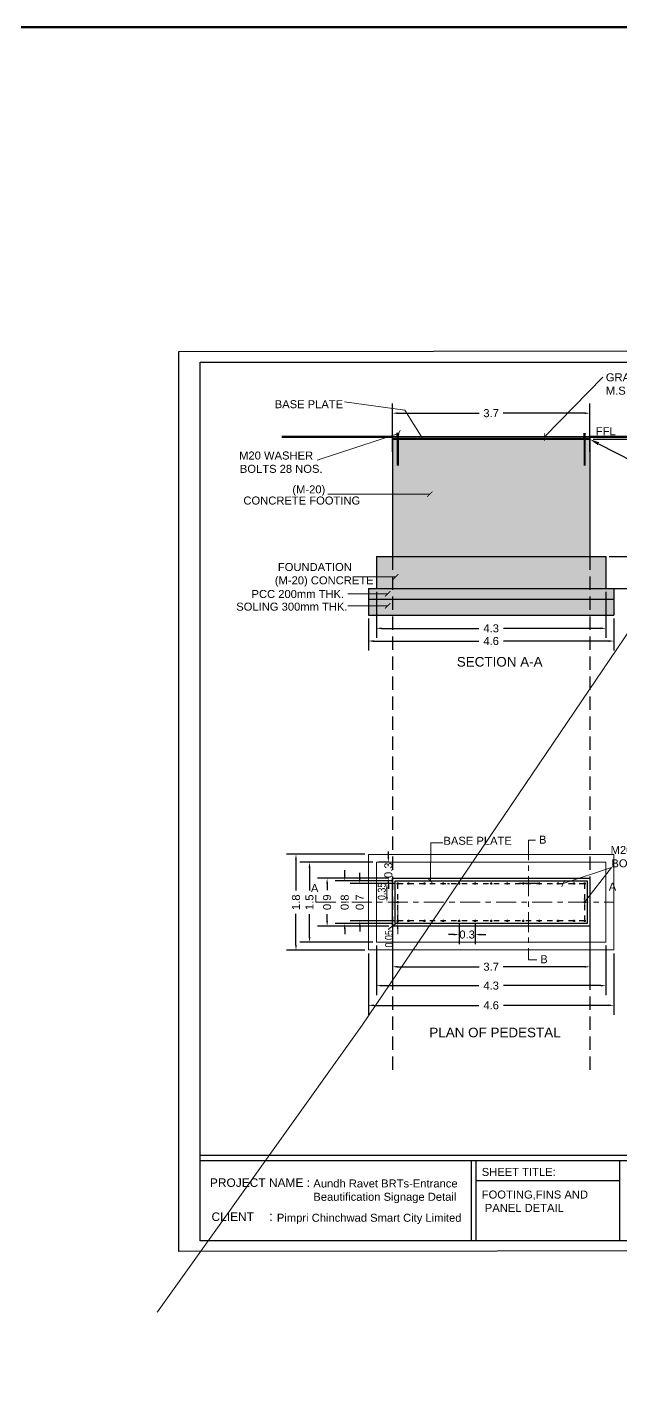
# Model space of a CAD drawing. Header units: metres. Extents: x 6 to 601, y -20 to 118.
# Drawn here: x 180.91 to 192.02, y 47.97 to 73.53 of the extents above; entities that cross this region are included whole.
import ezdxf
from ezdxf import colors
from ezdxf.entities.mleader import LeaderData, LeaderLine
from ezdxf.enums import TextEntityAlignment as Align
from ezdxf.math import Vec2, Vec3

# ---------------------------------------------------------------- set-up
doc = ezdxf.new("R2010")
doc.units = ezdxf.units.M
doc.header["$MEASUREMENT"] = 0
doc.set_wipeout_variables(frame=1)
doc.linetypes.add('CENTER', pattern=[2, 1.25, -0.25, 0.25, -0.25])
doc.linetypes.add('HIDDEN', pattern=[0.375, 0.25, -0.125])
for name, color, linetype, lineweight in [('base plate', 40, 'Continuous', 30), ('BEARGE', 5, 'Continuous', 30), ('boult', 142, 'Continuous', 30), ('EXISTING ROAD', 7, 'Continuous', 5), ('foundation wall and slab', 7, 'Continuous', 30)]:
    doc.layers.add(name, color=color, linetype=linetype, lineweight=lineweight)
for name, color, linetype in [('DEFPOINT', 7, 'Continuous'), ('DWG', 150, 'Continuous'), ('HATCH', 8, 'Continuous'), ('ProfileEdges', 7, 'Continuous')]:
    doc.layers.add(name, color=color, linetype=linetype)
doc.styles.add('AR', font='arial.ttf')
doc.styles.add('ARIAL', font='arialbd.ttf', dxfattribs={"width": 0.8})
doc.styles.add('PDF Arial', font='arial.ttf')
doc.styles.get("Standard").update_dxf_attribs({"font": 'arial.ttf'})
doc.dimstyles.new('PDA_Dimentions', dxfattribs={"dimtxt": 0.3, "dimasz": 0.1, "dimexe": 0.075, "dimexo": 0.625, "dimgap": 0.1, "dimtad": 1, "dimdsep": 46, "dimtxsty": 'ARIAL', "dimblk": 'ARCHTICK', "dimcen": 0.09, "dimadec": 0, "dimazin": 0, "dimtfac": 1, "dimtmove": 1, "dimatfit": 3, "dimldrblk": 'ARCHTICK', "dimfxl": 1, "dimfxlon": 1, "dimlwd": 9, "dimarcsym": 0})
doc.dimstyles.get("Standard").update_dxf_attribs({"dimtxt": 0.18, "dimasz": 0.18, "dimexe": 0.18, "dimexo": 0.0625, "dimgap": 0.09, "dimtad": 0, "dimdec": 4, "dimzin": 0, "dimdsep": 46, "dimtxsty": 'Standard', "dimcen": 0.09, "dimadec": 0, "dimazin": 0, "dimtfac": 1, "dimtdec": 4, "dimtofl": 0, "dimtmove": 0, "dimatfit": 3, "dimfxl": 1, "dimtolj": 1, "dimtzin": 0, "dimarcsym": 0})
pattern_1 = [(37.5, (81.217586, 40.089497), (-0.001070887, 0.032756004), [0, -0.02584, 0, -0.0289, 0, -0.027625]), (7.5, (81.217586, 40.089497), (0.030086204, 0.047976483), [0, -0.01394, 0, -0.02329, 0, -0.008925]), (327.5, (81.196676, 40.089497), (0.052940412, 9.6204e-05), [0, -0.0085, 0, -0.0306, 0, -0.03995]), (317.5, (81.196676, 40.089497), (0.051104152, 0.014920485), [0, -0.00425, 0, -0.02006, 0, -0.02295])]

# ---------------------------------------------------------------- blocks, each defined once
blk = doc.blocks.new('*D385')
at = {"color": 0, "lineweight": -2, "transparency": 16777216}
for p, q in [((187.732, 57.525), (186.673, 57.525)), ((186.853, 57.625), (186.853, 57.725)), ((187.732, 56.725), (186.673, 56.725)), ((186.853, 56.625), (186.853, 56.525))]:
    blk.add_line(p, q, dxfattribs=at)
at = {"color": 0, "transparency": 16777216}
for points in [[(186.836, 57.625), (186.869, 57.625), (186.853, 57.525)], [(186.836, 56.625), (186.869, 56.625), (186.853, 56.725)]]:
    blk.add_solid(points, dxfattribs=at)
at = {"layer": 'Defpoints', "color": 0, "transparency": 16777216}
for p in [(187.795, 57.525), (186.853, 56.725), (187.795, 56.725)]:
    blk.add_point(p, dxfattribs=at)
at = {"color": 0, "transparency": 16777216, "insert": (186.853, 57.125), "char_height": 0.15, "attachment_point": 5, "rotation": 90}
blk.add_mtext('\\A1;0.8', dxfattribs=at)
blk = doc.blocks.new('*D386')
at = {"color": 0, "lineweight": -2, "transparency": 16777216}
for p, q in [((187.682, 57.575), (186.343, 57.575)), ((186.523, 57.475), (186.523, 57.352)), ((186.523, 56.775), (186.523, 56.899)), ((187.682, 56.675), (186.343, 56.675))]:
    blk.add_line(p, q, dxfattribs=at)
at = {"color": 0, "transparency": 16777216}
for points in [[(186.507, 57.475), (186.54, 57.475), (186.523, 57.575)], [(186.507, 56.775), (186.54, 56.775), (186.523, 56.675)]]:
    blk.add_solid(points, dxfattribs=at)
at = {"layer": 'Defpoints', "color": 0, "transparency": 16777216}
for p in [(186.523, 57.575), (187.745, 57.575), (187.745, 56.675)]:
    blk.add_point(p, dxfattribs=at)
at = {"color": 0, "transparency": 16777216, "insert": (186.523, 57.125), "char_height": 0.15, "attachment_point": 5, "rotation": 90}
blk.add_mtext('\\A1;0.9', dxfattribs=at)
blk = doc.blocks.new('*D387')
at = {"color": 0, "lineweight": -2, "transparency": 16777216}
for p, q in [((187.382, 57.875), (186.013, 57.875)), ((186.193, 57.775), (186.193, 57.345)), ((186.193, 56.475), (186.193, 56.905)), ((187.382, 56.375), (186.013, 56.375))]:
    blk.add_line(p, q, dxfattribs=at)
at = {"color": 0, "transparency": 16777216}
for points in [[(186.177, 57.775), (186.21, 57.775), (186.193, 57.875)], [(186.177, 56.475), (186.21, 56.475), (186.193, 56.375)]]:
    blk.add_solid(points, dxfattribs=at)
at = {"layer": 'Defpoints', "color": 0, "transparency": 16777216}
for p in [(187.445, 57.875), (186.193, 56.375), (187.445, 56.375)]:
    blk.add_point(p, dxfattribs=at)
at = {"color": 0, "transparency": 16777216, "insert": (186.193, 57.125), "char_height": 0.15, "attachment_point": 5, "rotation": 90}
blk.add_mtext('\\A1;1.5', dxfattribs=at)
blk = doc.blocks.new('*D388')
at = {"color": 0, "lineweight": -2, "transparency": 16777216}
for p, q in [((187.232, 58.025), (185.76, 58.025)), ((185.94, 57.925), (185.94, 57.345)), ((185.94, 56.325), (185.94, 56.906)), ((187.232, 56.225), (185.76, 56.225))]:
    blk.add_line(p, q, dxfattribs=at)
at = {"color": 0, "transparency": 16777216}
for points in [[(185.923, 57.925), (185.956, 57.925), (185.94, 58.025)], [(185.923, 56.325), (185.956, 56.325), (185.94, 56.225)]]:
    blk.add_solid(points, dxfattribs=at)
at = {"layer": 'Defpoints', "color": 0, "transparency": 16777216}
for p in [(185.94, 58.025), (187.295, 58.025), (187.295, 56.225)]:
    blk.add_point(p, dxfattribs=at)
at = {"color": 0, "transparency": 16777216, "insert": (185.94, 57.125), "char_height": 0.15, "attachment_point": 5, "rotation": 90}
blk.add_mtext('\\A1;1.8', dxfattribs=at)
blk = doc.blocks.new('*D389')
at = {"color": 0, "lineweight": -2, "transparency": 16777216}
for p, q in [((187.135, 57.575), (187.135, 57.675)), ((187.782, 57.475), (186.955, 57.475)), ((187.782, 56.775), (186.955, 56.775)), ((187.135, 56.675), (187.135, 56.575))]:
    blk.add_line(p, q, dxfattribs=at)
at = {"color": 0, "transparency": 16777216}
for points in [[(187.118, 57.575), (187.152, 57.575), (187.135, 57.475)], [(187.118, 56.675), (187.152, 56.675), (187.135, 56.775)]]:
    blk.add_solid(points, dxfattribs=at)
at = {"layer": 'Defpoints', "color": 0, "transparency": 16777216}
for p in [(187.135, 57.475), (187.845, 57.475), (187.845, 56.775)]:
    blk.add_point(p, dxfattribs=at)
at = {"color": 0, "transparency": 16777216, "insert": (187.135, 57.125), "char_height": 0.15, "attachment_point": 5, "rotation": 90}
blk.add_mtext('\\A1;0.7', dxfattribs=at)
blk = doc.blocks.new('*D390')
at = {"color": 0, "lineweight": -2, "transparency": 16777216}
for p, q in [((187.445, 56.313), (187.445, 55.382)), ((191.745, 56.313), (191.745, 55.382)), ((187.545, 55.562), (189.365, 55.562)), ((191.645, 55.562), (189.824, 55.562))]:
    blk.add_line(p, q, dxfattribs=at)
at = {"color": 0, "transparency": 16777216}
for points in [[(187.545, 55.579), (187.545, 55.546), (187.445, 55.562)], [(191.645, 55.579), (191.645, 55.546), (191.745, 55.562)]]:
    blk.add_solid(points, dxfattribs=at)
at = {"layer": 'Defpoints', "color": 0, "transparency": 16777216}
for p in [(187.445, 56.375), (191.745, 56.375), (191.745, 55.562)]:
    blk.add_point(p, dxfattribs=at)
at = {"color": 0, "transparency": 16777216, "insert": (189.595, 55.562), "char_height": 0.15, "attachment_point": 5}
blk.add_mtext('\\A1;4.3', dxfattribs=at)
blk = doc.blocks.new('*D391')
at = {"color": 0, "lineweight": -2, "transparency": 16777216}
for p, q in [((187.745, 56.613), (187.745, 55.736)), ((191.445, 56.613), (191.445, 55.736)), ((187.845, 55.916), (189.368, 55.916)), ((191.345, 55.916), (189.821, 55.916))]:
    blk.add_line(p, q, dxfattribs=at)
at = {"color": 0, "transparency": 16777216}
for points in [[(187.845, 55.932), (187.845, 55.899), (187.745, 55.916)], [(191.345, 55.932), (191.345, 55.899), (191.445, 55.916)]]:
    blk.add_solid(points, dxfattribs=at)
at = {"layer": 'Defpoints', "color": 0, "transparency": 16777216}
for p in [(187.745, 56.675), (191.445, 56.675), (191.445, 55.916)]:
    blk.add_point(p, dxfattribs=at)
at = {"color": 0, "transparency": 16777216, "insert": (189.595, 55.916), "char_height": 0.15, "attachment_point": 5}
blk.add_mtext('\\A1;3.7', dxfattribs=at)
blk = doc.blocks.new('*D392')
at = {"color": 0, "lineweight": -2, "transparency": 16777216}
for p, q in [((187.295, 56.163), (187.295, 55.013)), ((191.895, 56.163), (191.895, 55.013)), ((187.395, 55.193), (189.365, 55.193)), ((191.795, 55.193), (189.824, 55.193))]:
    blk.add_line(p, q, dxfattribs=at)
at = {"color": 0, "transparency": 16777216}
for points in [[(187.395, 55.21), (187.395, 55.176), (187.295, 55.193)], [(191.795, 55.21), (191.795, 55.176), (191.895, 55.193)]]:
    blk.add_solid(points, dxfattribs=at)
at = {"layer": 'Defpoints', "color": 0, "transparency": 16777216}
for p in [(187.295, 56.225), (191.895, 56.225), (191.895, 55.193)]:
    blk.add_point(p, dxfattribs=at)
at = {"color": 0, "transparency": 16777216, "insert": (189.595, 55.193), "char_height": 0.15, "attachment_point": 5}
blk.add_mtext('\\A1;4.6', dxfattribs=at)
blk = doc.blocks.new('*D393')
at = {"color": 0, "lineweight": 9, "transparency": 16777216}
blk.add_line((187.643, 57.225), (187.643, 57.375), dxfattribs=at)
at = {"color": 0, "transparency": 16777216}
for points in [[(187.627, 57.375), (187.66, 57.375), (187.643, 57.475)], [(187.627, 57.225), (187.66, 57.225), (187.643, 57.125)]]:
    blk.add_solid(points, dxfattribs=at)
at = {"layer": 'Defpoints', "color": 0, "transparency": 16777216}
for p in [(187.643, 57.475), (187.845, 57.475), (187.845, 57.125)]:
    blk.add_point(p, dxfattribs=at)
at = {"color": 0, "transparency": 16777216, "insert": (187.547, 57.329), "char_height": 0.15, "attachment_point": 5, "rotation": 90, "style": 'ARIAL'}
blk.add_mtext('{\\fArial|b0|i0|c0|p34;0.35}', dxfattribs=at)
blk = doc.blocks.new('_ArchTick')
at = {"color": 0, "linetype": 'ByBlock', "const_width": 0.15}
blk.add_lwpolyline([(-0.5, -0.5), (0.5, 0.5)], dxfattribs=at)
blk = doc.blocks.new('*D394')
at = {"color": 0, "lineweight": -2, "transparency": 16777216}
for p, q in [((188.895, 56.52), (188.795, 56.52)), ((188.995, 56.713), (188.995, 56.34)), ((189.295, 56.713), (189.295, 56.34)), ((189.395, 56.52), (189.495, 56.52))]:
    blk.add_line(p, q, dxfattribs=at)
at = {"color": 0, "transparency": 16777216}
for points in [[(188.895, 56.536), (188.895, 56.503), (188.995, 56.52)], [(189.395, 56.536), (189.395, 56.503), (189.295, 56.52)]]:
    blk.add_solid(points, dxfattribs=at)
at = {"layer": 'Defpoints', "color": 0, "transparency": 16777216}
for p in [(188.995, 56.775), (189.295, 56.775), (189.295, 56.52)]:
    blk.add_point(p, dxfattribs=at)
at = {"color": 0, "transparency": 16777216, "insert": (189.145, 56.52), "char_height": 0.15, "attachment_point": 5}
blk.add_mtext('\\A1;0.3', dxfattribs=at)
blk = doc.blocks.new('*D395')
at = {"color": 0, "lineweight": -2, "transparency": 16777216}
for p, q in [((187.67, 57.975), (187.67, 58.075)), ((187.682, 57.875), (187.49, 57.875)), ((187.682, 57.575), (187.49, 57.575)), ((187.67, 57.475), (187.67, 57.375))]:
    blk.add_line(p, q, dxfattribs=at)
at = {"color": 0, "transparency": 16777216}
for points in [[(187.653, 57.975), (187.686, 57.975), (187.67, 57.875)], [(187.653, 57.475), (187.686, 57.475), (187.67, 57.575)]]:
    blk.add_solid(points, dxfattribs=at)
at = {"layer": 'Defpoints', "color": 0, "transparency": 16777216}
for p in [(187.67, 57.875), (187.745, 57.875), (187.745, 57.575)]:
    blk.add_point(p, dxfattribs=at)
at = {"color": 0, "transparency": 16777216, "insert": (187.67, 57.725), "char_height": 0.15, "attachment_point": 5, "rotation": 90}
blk.add_mtext('\\A1;0.3', dxfattribs=at)
blk = doc.blocks.new('*D396')
at = {"color": 0, "lineweight": 9, "transparency": 16777216}
for p, q in [((187.845, 56.75), (187.682, 56.627)), ((187.845, 56.875), (187.845, 56.975)), ((187.845, 56.725), (187.845, 56.775)), ((187.845, 56.725), (187.845, 56.775)), ((187.682, 56.627), (187.682, 56.607)), ((187.845, 56.625), (187.845, 56.525))]:
    blk.add_line(p, q, dxfattribs=at)
at = {"color": 0, "transparency": 16777216}
for points in [[(187.828, 56.875), (187.861, 56.875), (187.845, 56.775)], [(187.828, 56.625), (187.861, 56.625), (187.845, 56.725)]]:
    blk.add_solid(points, dxfattribs=at)
at = {"layer": 'Defpoints', "color": 0, "transparency": 16777216}
for p in [(187.845, 56.775), (187.845, 56.775), (187.845, 56.725)]:
    blk.add_point(p, dxfattribs=at)
at = {"color": 0, "transparency": 16777216, "insert": (187.682, 56.44), "char_height": 0.15, "attachment_point": 5, "rotation": 90, "style": 'ARIAL'}
blk.add_mtext('{\\fArial|b0|i0|c0|p34;0.05}', dxfattribs=at)
blk = doc.blocks.new('*D397')
at = {"color": 0, "lineweight": -2, "transparency": 16777216}
for p, q in [((187.745, 65.567), (187.745, 66.473)), ((191.445, 65.567), (191.445, 66.473)), ((187.845, 66.293), (189.368, 66.293)), ((191.345, 66.293), (189.821, 66.293))]:
    blk.add_line(p, q, dxfattribs=at)
at = {"color": 0, "transparency": 16777216}
for points in [[(187.845, 66.31), (187.845, 66.277), (187.745, 66.293)], [(191.345, 66.31), (191.345, 66.277), (191.445, 66.293)]]:
    blk.add_solid(points, dxfattribs=at)
at = {"layer": 'Defpoints', "color": 0, "transparency": 16777216}
for p in [(187.745, 66.293), (187.745, 65.504), (191.445, 65.504)]:
    blk.add_point(p, dxfattribs=at)
at = {"color": 0, "transparency": 16777216, "insert": (189.595, 66.293), "char_height": 0.15, "attachment_point": 5}
blk.add_mtext('\\A1;3.7', dxfattribs=at)
blk = doc.blocks.new('*D398')
at = {"color": 0, "lineweight": -2, "transparency": 16777216}
for p, q in [((187.295, 62.442), (187.295, 61.842)), ((191.895, 62.442), (191.895, 61.842)), ((187.395, 62.022), (189.365, 62.022)), ((191.795, 62.022), (189.824, 62.022))]:
    blk.add_line(p, q, dxfattribs=at)
at = {"color": 0, "transparency": 16777216}
for points in [[(187.395, 62.039), (187.395, 62.005), (187.295, 62.022)], [(191.795, 62.039), (191.795, 62.005), (191.895, 62.022)]]:
    blk.add_solid(points, dxfattribs=at)
at = {"layer": 'Defpoints', "color": 0, "transparency": 16777216}
for p in [(187.295, 62.504), (191.895, 62.504), (191.895, 62.022)]:
    blk.add_point(p, dxfattribs=at)
at = {"color": 0, "transparency": 16777216, "insert": (189.595, 62.022), "char_height": 0.15, "attachment_point": 5}
blk.add_mtext('\\A1;4.6', dxfattribs=at)
blk = doc.blocks.new('*D399')
at = {"color": 0, "lineweight": -2, "transparency": 16777216}
for p, q in [((187.445, 62.942), (187.445, 62.08)), ((191.745, 62.942), (191.745, 62.08)), ((187.545, 62.26), (189.365, 62.26)), ((191.645, 62.26), (189.824, 62.26))]:
    blk.add_line(p, q, dxfattribs=at)
at = {"color": 0, "transparency": 16777216}
for points in [[(187.545, 62.277), (187.545, 62.243), (187.445, 62.26)], [(191.645, 62.277), (191.645, 62.243), (191.745, 62.26)]]:
    blk.add_solid(points, dxfattribs=at)
at = {"layer": 'Defpoints', "color": 0, "transparency": 16777216}
for p in [(187.445, 63.004), (191.745, 63.004), (191.745, 62.26)]:
    blk.add_point(p, dxfattribs=at)
at = {"color": 0, "transparency": 16777216, "insert": (189.595, 62.26), "char_height": 0.15, "attachment_point": 5}
blk.add_mtext('\\A1;4.3', dxfattribs=at)
blk = doc.blocks.new('*D400')
at = {"color": 0, "lineweight": -2, "transparency": 16777216}
for p, q in [((191.507, 65.804), (192.811, 65.804)), ((192.631, 65.704), (192.631, 64.632)), ((192.631, 63.104), (192.631, 64.176)), ((191.807, 63.004), (192.811, 63.004))]:
    blk.add_line(p, q, dxfattribs=at)
at = {"color": 0, "transparency": 16777216}
for points in [[(192.615, 65.704), (192.648, 65.704), (192.631, 65.804)], [(192.615, 63.104), (192.648, 63.104), (192.631, 63.004)]]:
    blk.add_solid(points, dxfattribs=at)
at = {"layer": 'Defpoints', "color": 0, "transparency": 16777216}
for p in [(191.445, 65.804), (191.745, 63.004), (192.631, 63.004)]:
    blk.add_point(p, dxfattribs=at)
at = {"color": 0, "transparency": 16777216, "insert": (192.631, 64.404), "char_height": 0.15, "attachment_point": 5, "rotation": 90}
blk.add_mtext('\\A1;2.8', dxfattribs=at)
blk = doc.blocks.new('*D401')
at = {"color": 0, "lineweight": -2, "transparency": 16777216}
for p, q in [((191.507, 65.804), (192.424, 65.804)), ((192.244, 65.704), (192.244, 64.931)), ((192.244, 63.704), (192.244, 64.477)), ((191.807, 63.604), (192.424, 63.604))]:
    blk.add_line(p, q, dxfattribs=at)
at = {"color": 0, "transparency": 16777216}
for points in [[(192.228, 65.704), (192.261, 65.704), (192.244, 65.804)], [(192.228, 63.704), (192.261, 63.704), (192.244, 63.604)]]:
    blk.add_solid(points, dxfattribs=at)
at = {"layer": 'Defpoints', "color": 0, "transparency": 16777216}
for p in [(191.445, 65.804), (191.745, 63.604), (192.244, 63.604)]:
    blk.add_point(p, dxfattribs=at)
at = {"color": 0, "transparency": 16777216, "insert": (192.244, 64.704), "char_height": 0.15, "attachment_point": 5, "rotation": 90}
blk.add_mtext('\\A1;2.2', dxfattribs=at)
blk = doc.blocks.new('Survey Base')
at = {"color": 146}
blk.add_lwpolyline([(10006.92, 9929.69), (10043, 9931.37), (10095.75, 9935.17)], dxfattribs=at)
at = {"layer": 'BEARGE', "color": 8, "lineweight": 5, "elevation": 99.67}
for points in [[(9992.68, 9805.61), (9994.25, 9825.54), (10002.58, 9925.95), (10004.15, 9945.69), (10005.44, 9976.23)], [(9993.28, 9805.56), (9994.85, 9825.49), (10003.18, 9925.9), (10004.75, 9945.65), (10006.04, 9976.2)]]:
    blk.add_lwpolyline(points, dxfattribs=at)
blk = doc.blocks.new('site plan')
at = {"layer": 'EXISTING ROAD', "rotation": 51.79989677134766}
blk.add_blockref('Survey Base', (2049.792, -13777.89), dxfattribs=at)

msp = doc.modelspace()

# ---------------------------------------------------------------- hatches: boundary and pattern name
at = {"true_color": 0x636466, "transparency": 33554666}
h = msp.add_hatch(color=251, dxfattribs=at)
h.dxf.hatch_style = 1
h.paths.add_polyline_path([(191.445, 65.849), (191.357, 65.849), (191.357, 65.824), (191.445, 65.824)])
h.paths.add_polyline_path([(191.331, 65.849), (187.859, 65.849), (187.859, 65.824), (191.331, 65.824)])
h.paths.add_polyline_path([(187.832, 65.849), (187.779, 65.849), (187.745, 65.849), (187.745, 65.824), (187.832, 65.824)])
at = {"true_color": 0x636466}
h = msp.add_hatch(dxfattribs=at)
h.set_pattern_fill('AR-SAND', color=251, scale=0.017, style=0)
h.set_pattern_definition(pattern_1)
h.paths.add_polyline_path([(191.445, 63.604), (191.445, 65.804), (187.745, 65.804), (187.745, 63.604)])
at = {"true_color": 0x939598}
h = msp.add_hatch(dxfattribs=at)
h.set_pattern_fill('AR-CONC', color=252, scale=0.02, style=0)
h.set_pattern_definition([(50, (81.21759, 40.0895), (0.14345204, -0.01255043), [0.015, -0.165]), (355, (81.21759, 40.0895), (-0.02775027, 0.15043843), [0.012, -0.132]), (100.45144, (81.22954, 40.08845), (0.11570177, 0.137888), [0.01274804, -0.14022842]), (46.1842, (81.21759, 40.1295), (0.21344827, -0.03310386), [0.0225, -0.2475]), (96.63564, (81.23537, 40.12674), (0.1869324, 0.19482372), [0.01912207, -0.21034275]), (351.18416, (81.21759, 40.1295), (0.1869324, 0.1948237), [0.018, -0.198]), (21, (81.23759, 40.1195), (0.11938141, -0.08052378), [0.015, -0.165]), (326, (81.23759, 40.1195), (0.04866307, 0.14503), [0.012, -0.132]), (71.45144, (81.24753, 40.11279), (0.16804448, 0.06450623), [0.01274804, -0.14022842]), (37.5, (81.217586, 40.089497), (0.00243197, 0.06657877), [0, -0.1304, 0, -0.134, 0, -0.1325]), (7.5, (81.217586, 40.0895), (0.052613907, 0.078882342), [0, -0.0764, 0, -0.1274, 0, -0.0505]), (327.5, (81.172986, 40.089497), (0.106764487, -0.004510974), [0, -0.05, 0, -0.156, 0, -0.207]), (317.5, (81.15299, 40.0895), (0.11663723, 0.020021), [0, -0.065, 0, -0.1036, 0, -0.147])])
h.paths.add_polyline_path([(191.445, 63.604), (187.745, 63.604), (187.745, 63.004), (191.445, 63.004)])
h.paths.add_polyline_path([(191.745, 63.604), (191.445, 63.604), (191.445, 63.004), (191.745, 63.004)])
h.paths.add_polyline_path([(187.745, 63.604), (187.445, 63.604), (187.445, 63.004), (187.745, 63.004)])
at = {"true_color": 0x636466}
h = msp.add_hatch(dxfattribs=at)
h.set_pattern_fill('AR-SAND', color=251, scale=0.017, style=0)
h.set_pattern_definition(pattern_1)
h.paths.add_polyline_path([(191.445, 63.004), (187.745, 63.004), (187.745, 62.804), (191.445, 62.804)])
h.paths.add_polyline_path([(191.895, 63.004), (191.445, 63.004), (191.445, 62.804), (191.895, 62.804)])
h.paths.add_polyline_path([(187.745, 63.004), (187.295, 63.004), (187.295, 62.804), (187.745, 62.804)])
at = {"true_color": 0xbc7b71}
h = msp.add_hatch(dxfattribs=at)
h.set_pattern_fill('GRAVEL', color=23, scale=0.086, style=0)
h.set_pattern_definition([(228.0127875, (81.2795057, 40.175497), (-0.688, -0.774), [0.011570096, -1.14544157]), (184.9697407, (81.2717657, 40.166897), (1.032, 0.086), [0.01985465, -1.96560953]), (132.510447, (81.2519857, 40.165177), (0.86, -0.946), [0.01399977, -1.385978803]), (267.273689, (81.2184457, 40.143677), (0.086, 1.72), [0.01808047, -1.78996599]), (292.833654, (81.2175857, 40.125617), (-0.43, 1.032), [0.01772933, -1.75520609]), (357.273689, (81.2244657, 40.109277), (-1.72, 0.086), [0.01808047, -1.78996599]), (37.6942405, (81.2425257, 40.108417), (-1.118, -0.86), [0.023910494, -2.367136975]), (72.2553284, (81.2614457, 40.123037), (0.602, 1.892), [0.02257397, -2.23482365]), (121.4295656, (81.2683257, 40.144537), (-0.688, 1.118), [0.0181417, -1.79603029]), (175.236358, (81.258866, 40.160017), (0.946, -0.086), [0.02071155, -1.01486558]), (222.3974378, (81.2382257, 40.1617368), (-1.032, -0.946), [0.02678453, -2.65167025]), (138.814075, (81.303586, 40.142817), (-0.602, 0.516), [0.009141886, -0.905050654]), (171.4692344, (81.2967057, 40.148837), (1.118, -0.172), [0.01739238, -1.72184998]), (225, (81.279506, 40.151417), (-1e-17, -0.086), [0.012162206, -0.10946016]), (203.19859, (81.273486, 40.161737), (0.43, 0.172), [0.00654959, -0.6484069]), (291.80141, (81.267466, 40.159157), (-0.086, 0.258), [0.00926246, -0.453861715]), (30.963757, (81.270906, 40.150557), (0.258, 0.172), [0.015043894, -0.48641797]), (161.56505, (81.283806, 40.158297), (0.172, -0.086), [0.010878226, -0.26107765]), (16.3895403, (81.2175857, 40.159157), (0.86, 0.258), [0.0152392, -1.50868468]), (70.346176, (81.2322057, 40.163457), (-0.344, -0.946), [0.012784846, -1.265697066]), (293.19859, (81.283806, 40.175497), (-0.172, 0.43), [0.01309909, -0.6418574]), (343.6104597, (81.2889657, 40.163457), (-0.86, 0.258), [0.0152392, -1.50868468]), (339.443955, (81.217586, 40.105837), (-0.43, 0.172), [0.01469568, -0.72008864]), (294.7751406, (81.2313457, 40.100677), (-0.43, 0.946), [0.01231331, -1.219019303]), (66.80141, (81.284666, 40.089497), (0.172, 0.43), [0.01309909, -0.6418574]), (17.3540246, (81.2898257, 40.101537), (-1.118, -0.344), [0.014416266, -1.42720643]), (69.443955, (81.242526, 40.089497), (-0.172, -0.43), [0.00734784, -0.72743648]), (101.309932, (81.279506, 40.089497), (-0.086, 0.344), [0.00438514, -0.43413054]), (165.963757, (81.278646, 40.093797), (0.258, -0.086), [0.01772933, -0.336857754]), (186.009006, (81.2614457, 40.098097), (0.86, 0.086), [0.0164303, -1.62659739]), (303.690068, (81.270906, 40.142817), (-0.086, 0.172), [0.01240309, -0.29767432]), (353.1572266, (81.2777857, 40.132497), (1.462, -0.172), [0.021654284, -2.143770386]), (60.945396, (81.299286, 40.129917), (-0.344, -0.602), [0.008854216, -0.876569976]), (90, (81.303586, 40.13766), (-0.086, 0.086), [0.00516, -0.08084]), (120.256437, (81.2597257, 40.100677), (0.344, -0.602), [0.011947464, -1.18280272]), (48.0127875, (81.2537057, 40.110997), (0.688, 0.774), [0.02314019, -1.133871476]), (0, (81.269186, 40.1282), (0.086, 0.086), [0.02236, -0.06364]), (325.3048465, (81.2915457, 40.128197), (0.86, -0.602), [0.013597804, -1.34618159]), (254.054604, (81.302726, 40.120457), (-0.086, -0.344), [0.01252177, -0.61356768]), (207.6459754, (81.2992857, 40.108417), (-1.634, -0.86), [0.02038759, -2.01837478]), (175.4260787, (81.2812257, 40.098957), (-1.118, 0.086), [0.021568714, -2.13530031])])
h.paths.add_polyline_path([(191.895, 62.804), (187.295, 62.804), (187.295, 62.504), (191.895, 62.504)])

# ---------------------------------------------------------------- linework, layer by layer
for p, q in [((191.445, 65.849), (186.727, 65.849)), ((187.745, 65.804), (187.745, 65.849)), ((187.745, 65.804), (187.745, 65.844)), ((187.745, 65.824), (191.445, 65.824)), ((191.445, 65.804), (187.745, 65.804)), ((191.445, 65.804), (191.445, 65.849)), ((191.445, 65.824), (191.445, 65.804))]:
    msp.add_line(p, q)
at = {"lineweight": 50}
for points in [[(187.745, 65.849), (185.672, 65.849)], [(191.445, 65.849), (194.538, 65.849)]]:
    msp.add_lwpolyline(points, dxfattribs=at)
at = {"layer": 'base plate'}
msp.add_lwpolyline([(187.795, 65.804), (187.795, 65.824), (191.395, 65.825), (191.395, 65.805)], close=True, dxfattribs=at)
at = {"layer": 'DWG'}
for p, q in [((187.83, 65.909), (187.83, 65.913)), ((187.862, 65.913), (187.83, 65.913)), ((187.862, 65.909), (187.83, 65.909)), ((187.862, 65.828), (187.83, 65.828)), ((187.83, 65.828), (187.83, 65.824)), ((187.862, 65.824), (187.83, 65.824)), ((187.832, 65.897), (187.832, 65.908)), ((187.833, 65.908), (187.832, 65.908)), ((187.833, 65.896), (187.832, 65.897)), ((187.833, 65.841), (187.832, 65.84)), ((187.832, 65.84), (187.832, 65.829)), ((187.833, 65.829), (187.832, 65.829)), ((187.836, 65.909), (187.855, 65.909)), ((187.836, 65.896), (187.855, 65.896)), ((187.836, 65.841), (187.855, 65.841)), ((187.836, 65.828), (187.855, 65.828)), ((187.854, 65.913), (187.838, 65.913)), ((187.839, 65.908), (187.838, 65.908)), ((187.838, 65.841), (187.838, 65.898)), ((187.839, 65.897), (187.838, 65.896)), ((187.838, 65.896), (187.838, 65.877)), ((187.838, 65.877), (187.839, 65.876)), ((187.838, 65.877), (187.854, 65.877)), ((187.839, 65.84), (187.838, 65.841)), ((187.839, 65.829), (187.838, 65.829)), ((187.838, 65.824), (187.838, 65.313)), ((187.854, 65.824), (187.838, 65.824)), ((187.839, 65.806), (187.838, 65.803)), ((187.838, 65.748), (187.839, 65.749)), ((187.838, 65.748), (187.854, 65.748)), ((187.839, 65.897), (187.839, 65.908)), ((187.839, 65.876), (187.852, 65.876)), ((187.839, 65.84), (187.839, 65.829)), ((187.839, 65.806), (187.852, 65.806)), ((187.839, 65.749), (187.852, 65.749)), ((187.852, 65.897), (187.852, 65.908)), ((187.853, 65.908), (187.852, 65.908)), ((187.853, 65.896), (187.852, 65.897)), ((187.852, 65.876), (187.854, 65.877)), ((187.853, 65.841), (187.852, 65.84)), ((187.852, 65.84), (187.852, 65.829)), ((187.853, 65.829), (187.852, 65.829)), ((187.852, 65.806), (187.854, 65.803)), ((187.852, 65.749), (187.854, 65.748)), ((187.854, 65.898), (187.854, 65.841)), ((187.854, 65.877), (187.854, 65.896)), ((187.854, 65.824), (187.854, 65.313)), ((187.859, 65.908), (187.858, 65.908)), ((187.859, 65.897), (187.858, 65.896)), ((187.859, 65.84), (187.858, 65.841)), ((187.859, 65.829), (187.858, 65.829)), ((187.859, 65.908), (187.859, 65.897)), ((187.859, 65.829), (187.859, 65.84)), ((187.862, 65.909), (187.862, 65.913)), ((187.862, 65.828), (187.862, 65.824)), ((191.328, 65.909), (191.328, 65.913)), ((191.328, 65.913), (191.36, 65.913)), ((191.328, 65.909), (191.36, 65.909)), ((191.328, 65.828), (191.36, 65.828)), ((191.328, 65.828), (191.328, 65.824)), ((191.328, 65.824), (191.36, 65.824)), ((191.331, 65.908), (191.331, 65.897)), ((191.331, 65.908), (191.332, 65.908)), ((191.331, 65.897), (191.332, 65.896)), ((191.331, 65.84), (191.332, 65.841)), ((191.331, 65.829), (191.331, 65.84)), ((191.331, 65.829), (191.332, 65.829)), ((191.354, 65.909), (191.334, 65.909)), ((191.354, 65.896), (191.334, 65.896)), ((191.354, 65.841), (191.334, 65.841)), ((191.354, 65.828), (191.334, 65.828)), ((191.336, 65.913), (191.352, 65.913)), ((191.336, 65.898), (191.336, 65.841)), ((191.336, 65.877), (191.336, 65.896)), ((191.338, 65.876), (191.336, 65.877)), ((191.352, 65.877), (191.336, 65.877)), ((191.336, 65.824), (191.336, 65.313)), ((191.336, 65.824), (191.352, 65.824)), ((191.338, 65.806), (191.336, 65.803)), ((191.338, 65.749), (191.336, 65.748)), ((191.352, 65.748), (191.336, 65.748)), ((191.337, 65.908), (191.338, 65.908)), ((191.337, 65.896), (191.338, 65.897)), ((191.337, 65.841), (191.338, 65.84)), ((191.337, 65.829), (191.338, 65.829)), ((191.338, 65.897), (191.338, 65.908)), ((191.351, 65.876), (191.338, 65.876)), ((191.338, 65.84), (191.338, 65.829)), ((191.351, 65.806), (191.338, 65.806)), ((191.351, 65.749), (191.338, 65.749)), ((191.351, 65.897), (191.351, 65.908)), ((191.351, 65.908), (191.352, 65.908)), ((191.351, 65.897), (191.352, 65.896)), ((191.352, 65.877), (191.351, 65.876)), ((191.351, 65.84), (191.352, 65.841)), ((191.351, 65.84), (191.351, 65.829)), ((191.351, 65.829), (191.352, 65.829)), ((191.351, 65.806), (191.352, 65.803)), ((191.352, 65.748), (191.351, 65.749)), ((191.352, 65.841), (191.352, 65.898)), ((191.352, 65.896), (191.352, 65.877)), ((191.352, 65.824), (191.352, 65.313)), ((191.356, 65.908), (191.357, 65.908)), ((191.356, 65.896), (191.357, 65.897)), ((191.356, 65.841), (191.357, 65.84)), ((191.356, 65.829), (191.357, 65.829)), ((191.357, 65.897), (191.357, 65.908)), ((191.357, 65.84), (191.357, 65.829)), ((191.36, 65.909), (191.36, 65.913)), ((191.36, 65.828), (191.36, 65.824))]:
    msp.add_line(p, q, dxfattribs=at)
for points in [[(187.839, 65.899), (187.839, 65.841)], [(187.839, 65.876), (187.839, 65.896)], [(187.839, 65.878), (187.852, 65.872)], [(187.839, 65.873), (187.852, 65.867)], [(187.839, 65.868), (187.852, 65.862)], [(187.839, 65.863), (187.852, 65.857)], [(187.839, 65.858), (187.852, 65.852)], [(187.839, 65.853), (187.852, 65.847)], [(187.839, 65.848), (187.852, 65.842)], [(187.839, 65.824), (187.839, 65.806)], [(187.839, 65.748), (187.852, 65.742)], [(187.839, 65.743), (187.852, 65.737)], [(187.839, 65.738), (187.852, 65.732)], [(187.839, 65.733), (187.852, 65.727)], [(187.852, 65.841), (187.852, 65.899)], [(187.852, 65.896), (187.852, 65.876)], [(187.852, 65.806), (187.852, 65.824)], [(191.338, 65.841), (191.338, 65.899)], [(191.338, 65.896), (191.338, 65.876)], [(191.351, 65.878), (191.338, 65.872)], [(191.351, 65.873), (191.338, 65.867)], [(191.351, 65.868), (191.338, 65.862)], [(191.351, 65.863), (191.338, 65.857)], [(191.351, 65.858), (191.338, 65.852)], [(191.351, 65.853), (191.338, 65.847)], [(191.351, 65.848), (191.338, 65.842)], [(191.338, 65.806), (191.338, 65.824)], [(191.351, 65.748), (191.338, 65.742)], [(191.351, 65.743), (191.338, 65.737)], [(191.351, 65.738), (191.338, 65.732)], [(191.351, 65.733), (191.338, 65.727)], [(191.351, 65.899), (191.351, 65.841)], [(191.351, 65.876), (191.351, 65.896)], [(191.351, 65.824), (191.351, 65.806)]]:
    msp.add_lwpolyline(points, dxfattribs=at)
for centre, radius, start, end in [((187.836, 65.903), 0.00596, 66.1351, 113.8649), ((187.836, 65.902), 0.00596, 246.1351, 293.8649), ((187.836, 65.835), 0.00596, 66.1351, 113.8649), ((187.836, 65.834), 0.00596, 246.1351, 293.8649), ((187.846, 65.887), 0.0218, 72.412, 107.588), ((187.846, 65.918), 0.0218, 252.412, 287.588), ((187.846, 65.819), 0.0218, 72.412, 107.588), ((187.846, 65.85), 0.0218, 252.412, 287.588), ((187.855, 65.903), 0.00596, 66.1351, 113.8649), ((187.855, 65.902), 0.00596, 246.1351, 293.8649), ((187.855, 65.835), 0.00596, 66.1351, 113.8649), ((187.855, 65.834), 0.00596, 246.1351, 293.8649), ((191.334, 65.903), 0.00596, 66.1351, 113.8649), ((191.334, 65.902), 0.00596, 246.1351, 293.8649), ((191.334, 65.835), 0.00596, 66.1351, 113.8649), ((191.334, 65.834), 0.00596, 246.1351, 293.8649), ((191.344, 65.887), 0.0218, 72.412, 107.588), ((191.344, 65.918), 0.0218, 252.412, 287.588), ((191.344, 65.819), 0.0218, 72.412, 107.588), ((191.344, 65.85), 0.0218, 252.412, 287.588), ((191.354, 65.903), 0.00596, 66.1351, 113.8649), ((191.354, 65.902), 0.00596, 246.1351, 293.8649), ((191.354, 65.835), 0.00596, 66.1351, 113.8649), ((191.354, 65.834), 0.00596, 246.1351, 293.8649)]:
    msp.add_arc(centre, radius, start, end, dxfattribs=at)
at = {"layer": 'foundation wall and slab'}
for points in [[(187.745, 65.804), (187.745, 63.604)], [(187.745, 65.804), (191.445, 65.804), (191.445, 63.604)], [(187.445, 63.604), (191.745, 63.604)], [(187.445, 63.604), (187.445, 63.004)], [(191.745, 63.604), (191.745, 63.004)], [(187.295, 63.004), (191.895, 63.004)], [(187.295, 63.004), (187.295, 62.504)], [(191.895, 63.004), (191.895, 62.504)], [(191.895, 63.004), (191.895, 62.504)], [(187.295, 62.804), (191.895, 62.804)], [(187.295, 62.504), (191.895, 62.504)]]:
    msp.add_lwpolyline(points, dxfattribs=at)

# ---------------------------------------------------------------- block references
at = {"xscale": 0.232473712272114, "yscale": 0.232473712272114, "zscale": 0.232473712272114}
msp.add_blockref('site plan', (81.207, -4.72, 23.102), dxfattribs=at)

# ---------------------------------------------------------------- texts
at = {"char_height": 0.15, "attachment_point": 1}
for s, width, heights, insert in [('GRANITE FINISH TOP OVER M.S BASE PLATE', 2.8748, [0.555], (191.743, 67.041)), (' FOUNDATION^J(M-20) CONCRETE', 1.95716, [0], (185.543, 63.485))]:
    msp.add_mtext_dynamic_manual_height_columns(s, width=width, gutter_width=1, heights=heights, dxfattribs=dict(at, insert=insert))
at = {"layer": 'HATCH', "color": 7, "style": 'PDF Arial'}
for s, p in [('BASE PLATE', (185.542, 66.387)), ('FFL', (191.555, 65.88)), ('M20 WASHER', (184.875, 65.425)), ('BOLTS 28 NOS.', (184.889, 65.175)), ('(M-20)', (185.872, 64.79)), ('CONCRETE FOOTING', (184.955, 64.581)), ('PCC 200mm THK.', (185.107, 62.829)), ('SOLING 300mm THK.', (184.821, 62.592))]:
    msp.add_text(s, height=0.15, dxfattribs=at).set_placement(p)

# ---------------------------------------------------------------- dimensions: what is measured, and where the dimension line sits
at = {"color": 251, "true_color": 0x636466}
for base, p1, p2, picture, middle in [((187.745, 66.293), (191.445, 65.504), (187.745, 65.504), '*D397', (189.595, 66.293)), ((191.745, 62.26), (187.445, 63.004), (191.745, 63.004), '*D399', (189.595, 62.26))]:
    dim = msp.add_linear_dim(base=base, p1=p1, p2=p2, dimstyle='Standard', override={"dimtxt": 0.15, "dimasz": 0.1, "dimdec": 1, "dimtdec": 1}, dxfattribs=at)
    dim.commit()
    dim.dimension.update_dxf_attribs({"geometry": picture, "text_midpoint": middle})
for base, p2, picture, middle in [((192.631, 63.004), (191.745, 63.004), '*D400', (192.631, 64.404)), ((192.244, 63.604), (191.745, 63.604), '*D401', (192.244, 64.704))]:
    dim = msp.add_linear_dim(base=base, p1=(191.445, 65.804), p2=p2, angle=90, dimstyle='Standard', override={"dimtxt": 0.15, "dimasz": 0.1, "dimdec": 1, "dimtdec": 1}, dxfattribs=at)
    dim.commit()
    dim.dimension.update_dxf_attribs({"geometry": picture, "text_midpoint": middle})

# ---------------------------------------------------------------- leaders
for points in [[(190.593, 65.849), (191.685, 66.967)], [(188.313, 65.814), (187.976, 66.349), (186.846, 66.508)], [(187.862, 65.913), (186.335, 65.415)], [(188.443, 64.773), (186.537, 64.773)], [(187.806, 63.225), (187.059, 63.225)], [(187.656, 62.906), (186.909, 62.906)], [(187.656, 62.681), (186.909, 62.681)]]:
    msp.add_leader(points, dimstyle='PDA_Dimentions', override={"dimtxt": 0.2, "dimgap": 0.01, "dimtad": 0, "dimse1": 1, "dimse2": 1}, dxfattribs=at)
ml = msp.add_multileader_mtext('Standard')
ml.set_content('Concrete footing top to be 50 mm below existing FFL', color=256)
ml.set_leader_properties()
ml.build(insert=Vec2(0, 0))
ml.multileader.update_dxf_attribs({"dogleg_length": 0.36, "arrow_head_size": 0.18})
ctx = ml.context
ctx.base_point, ctx.char_height, ctx.arrow_head_size, ctx.landing_gap_size, ctx.plane_origin = Vec3(193.2, 65.088), 0.18, 0.18, 0.09, Vec3(192.244, 65.804)
notes = []
notes.append((ctx, [(0, (1, 1, 0), (192.84, 65.088), (1, 0), 0.36, [(0, [(191.445, 65.804)], 0, [])])]))
ctx.mtext.insert, ctx.mtext.width, ctx.mtext.flow_direction = Vec3(193.29, 65.204), 2.50102, 5
for ctx, leaders in notes:
    for number, flags, end, landing, length, lines in leaders:
        leader = LeaderData()
        leader.index, (leader.has_last_leader_line, leader.has_dogleg_vector, leader.attachment_direction) = number, flags
        leader.last_leader_point, leader.dogleg_vector, leader.dogleg_length = Vec3(end), Vec3(landing), length
        for number, points, colour, breaks in lines:
            line = LeaderLine()
            line.index, line.vertices, line.color, line.breaks = number, Vec3.list(points), colors.encode_raw_color(colour), breaks
            leader.lines.append(line)
        ctx.leaders.append(leader)

# ---------------------------------------------------------------- next in the draw order: wipeouts: each hides what was drawn before it
at = {"color": 7, "true_color": 0xffffff}
msp.add_wipeout([(135.759, 61.043), (165.278, 61.83), (165.614, 58.437), (165.614, 53.737), (173.553, 53.737), (173.553, 58.437), (210.639, 24.331), (128.852, 14.566)], dxfattribs=at).dxf.layer = 'DEFPOINT'

# ---------------------------------------------------------------- next in the draw order: linework, layer by layer
at = {"color": 251, "linetype": 'HIDDEN', "true_color": 0x636466}
for p, q in [((187.745, 65.858), (187.745, 53.95)), ((191.445, 65.858), (191.445, 53.95))]:
    msp.add_line(p, q, dxfattribs=at)
for p, q in [((207.208, 52.376), (184.147, 52.376)), ((207.208, 52.276), (184.147, 52.276)), ((207.208, 50.776), (184.147, 50.776))]:
    msp.add_line(p, q)
at = {"color": 3, "lineweight": 53}
msp.add_lwpolyline([(149.679, 73.528), (213.725, 73.528), (213.725, 41.235), (149.679, 41.235)], close=True, dxfattribs=at)
for points in [[(183.747, 67.451), (207.606, 67.478), (207.606, 50.603), (183.747, 50.576)], [(184.147, 67.251), (207.208, 67.251), (207.208, 50.776), (184.147, 50.776)], [(184.147, 67.251), (207.208, 67.251), (207.208, 50.776), (184.147, 50.776)]]:
    msp.add_lwpolyline(points, close=True)
at = {"color": 1, "linetype": 'CENTER', "lineweight": 13, "ltscale": 0.3}
for points in [[(190.428, 58.287), (190.297, 58.287), (190.297, 56.046), (190.453, 56.046)], [(186.312, 57.256), (186.312, 57.125), (191.89, 57.125), (191.89, 57.281)]]:
    msp.add_lwpolyline(points, dxfattribs=at)
for points in [[(187.826, 57.475), (187.864, 57.475)], [(187.845, 57.494), (187.845, 57.457)], [(188.026, 57.475), (188.064, 57.475)], [(188.045, 57.494), (188.045, 57.457)], [(188.326, 57.475), (188.364, 57.475)], [(188.345, 57.494), (188.345, 57.457)], [(188.676, 57.475), (188.714, 57.475)], [(188.695, 57.494), (188.695, 57.457)], [(188.776, 57.475), (188.814, 57.475)], [(188.976, 57.475), (189.014, 57.475)], [(188.995, 57.494), (188.995, 57.457)], [(189.276, 57.475), (189.314, 57.475)], [(189.295, 57.494), (189.295, 57.457)], [(189.576, 57.475), (189.614, 57.475)], [(189.595, 57.494), (189.595, 57.457)], [(189.876, 57.475), (189.914, 57.475)], [(189.895, 57.494), (189.895, 57.457)], [(190.476, 57.475), (190.114, 57.475)], [(190.176, 57.475), (190.214, 57.475)], [(190.195, 57.494), (190.195, 57.457)], [(190.495, 57.494), (190.495, 57.457)], [(190.826, 57.475), (190.863, 57.475)], [(190.845, 57.494), (190.845, 57.457)], [(191.164, 57.475), (191.126, 57.475)], [(191.145, 57.494), (191.145, 57.457)], [(191.364, 57.475), (191.326, 57.475)], [(191.345, 57.494), (191.345, 57.457)], [(187.826, 57.125), (187.864, 57.125)], [(187.826, 57.125), (187.864, 57.125)], [(187.845, 57.144), (187.845, 57.107)], [(187.845, 57.144), (187.845, 57.107)], [(191.364, 57.125), (191.326, 57.125)], [(191.364, 57.125), (191.326, 57.125)], [(191.345, 57.144), (191.345, 57.107)], [(191.345, 57.144), (191.345, 57.107)], [(187.826, 56.775), (187.864, 56.775)], [(187.845, 56.794), (187.845, 56.757)], [(188.026, 56.775), (188.064, 56.775)], [(188.045, 56.794), (188.045, 56.757)], [(188.326, 56.775), (188.364, 56.775)], [(188.345, 56.794), (188.345, 56.757)], [(188.676, 56.775), (188.714, 56.775)], [(188.695, 56.794), (188.695, 56.757)], [(188.976, 56.775), (189.014, 56.775)], [(188.995, 56.794), (188.995, 56.757)], [(189.276, 56.775), (189.314, 56.775)], [(189.295, 56.794), (189.295, 56.757)], [(189.576, 56.775), (189.614, 56.775)], [(189.595, 56.794), (189.595, 56.757)], [(189.876, 56.775), (189.914, 56.775)], [(189.895, 56.794), (189.895, 56.757)], [(190.176, 56.775), (190.214, 56.775)], [(190.195, 56.794), (190.195, 56.757)], [(190.495, 56.794), (190.495, 56.757)], [(190.826, 56.775), (190.863, 56.775)], [(190.845, 56.794), (190.845, 56.757)], [(191.164, 56.775), (191.126, 56.775)], [(191.145, 56.794), (191.145, 56.757)], [(191.364, 56.775), (191.326, 56.775)], [(191.345, 56.794), (191.345, 56.757)]]:
    msp.add_lwpolyline(points)
for centre in [(187.845, 57.475), (188.045, 57.475), (188.345, 57.475), (188.695, 57.475), (188.995, 57.475), (189.295, 57.475), (189.595, 57.475), (189.895, 57.475), (190.195, 57.475), (190.495, 57.475), (190.845, 57.475), (191.145, 57.475), (191.345, 57.475), (187.845, 57.125), (187.845, 57.125), (191.345, 57.125), (191.345, 57.125), (187.845, 56.775), (188.045, 56.775), (188.345, 56.775), (188.695, 56.775), (188.995, 56.775), (189.295, 56.775), (189.595, 56.775), (189.895, 56.775), (190.195, 56.775), (190.495, 56.775), (190.845, 56.775), (191.145, 56.775), (191.345, 56.775)]:
    msp.add_circle(centre, 0.0125)
at = {"layer": 'base plate'}
msp.add_lwpolyline([(187.795, 57.525), (191.395, 57.525), (191.395, 56.725), (187.795, 56.725)], close=True, dxfattribs=at)
at = {"layer": 'boult', "linetype": 'HIDDEN', "ltscale": 0.2}
msp.add_lwpolyline([(187.845, 57.475), (191.345, 57.475), (191.345, 56.775), (187.845, 56.775)], close=True, dxfattribs=at)
at = {"layer": 'DEFPOINT'}
msp.add_lwpolyline([(191.998, 52.276), (191.998, 50.776), (189.23, 50.776), (189.23, 52.276)], dxfattribs=at)
at = {"layer": 'foundation wall and slab', "lineweight": 18}
for points in [[(187.3, 58.02), (191.89, 58.02), (191.89, 56.231), (187.3, 56.231)], [(187.445, 57.875), (191.745, 57.875), (191.745, 56.375), (187.445, 56.375)]]:
    msp.add_lwpolyline(points, close=True, dxfattribs=at)
at = {"layer": 'foundation wall and slab', "lineweight": 30}
msp.add_lwpolyline([(187.745, 57.575), (191.445, 57.575), (191.445, 56.675), (187.745, 56.675)], close=True, dxfattribs=at)
at = {"layer": 'HATCH', "color": 7, "lineweight": 25}
for points in [[(189.307, 52.276), (189.307, 50.776)], [(189.307, 51.911), (191.998, 51.911)]]:
    msp.add_lwpolyline(points, dxfattribs=at)

# ---------------------------------------------------------------- next in the draw order: texts
at = {"color": 1, "linetype": 'CENTER', "lineweight": 13, "ltscale": 0.3, "style": 'PDF Arial'}
for s, p in [('B', (190.491, 58.224)), ('A', (186.22, 57.317)), ('A', (191.798, 57.342)), ('B', (190.516, 55.982)), ('B', (190.516, 55.982))]:
    msp.add_text(s, height=0.15, dxfattribs=at).set_placement(p)
at = {"color": 7, "char_height": 0.18, "attachment_point": 7, "style": 'PDF Arial'}
for s, insert, width in [('{\\H0.83333x;\\C256;\\c0;Aundh Ravet BRTs-Entrance Beautification Signage Detail}', (186.265, 51.484), 3.2538), ('{\\H0.83333x;\\C256;\\c0;Pimpri Chinchwad Smart City Limited }', (185.582, 51.091), 6.11752)]:
    msp.add_mtext(s, dxfattribs=dict(at, insert=insert, width=width))
at = {"layer": 'HATCH', "color": 7, "style": 'PDF Arial'}
for s, p in [('BASE PLATE', (188.702, 58.203)), ('M20 WASHER', (191.833, 58.03)), ('BOLTS 28 NOS.', (191.847, 57.78))]:
    msp.add_text(s, height=0.15, dxfattribs=at).set_placement(p)
at = {"layer": 'HATCH', "color": 7, "attachment_point": 7, "style": 'PDF Arial'}
for s, insert, char_height in [('SHEET TITLE:', (189.419, 51.993), 0.15), ('PROJECT NAME :   ', (184.328, 51.787), 0.16), ('CLIENT', (184.358, 51.148), 0.16)]:
    msp.add_mtext(s, dxfattribs=dict(at, insert=insert, char_height=char_height))
for s, insert, char_height, width in [('\\A1;FOOTING,FINS AND^J PANEL DETAIL', (189.419, 51.321), 0.15, 3.67158), (': ', (185.435, 51.148), 0.1825, 3.96674)]:
    msp.add_mtext(s, dxfattribs=dict(at, insert=insert, char_height=char_height, width=width))
at = {"layer": 'ProfileEdges', "style": 'AR'}
for s, p in [('SECTION A-A', (189.755, 61.633)), ('PLAN OF PEDESTAL', (189.667, 54.684))]:
    msp.add_text(s, height=0.18, dxfattribs=at).set_placement(p, align=Align.MIDDLE_CENTER)

# ---------------------------------------------------------------- next in the draw order: dimensions: what is measured, and where the dimension line sits
at = {"color": 251, "true_color": 0x636466}
for base, p1, p2, picture, middle in [((191.895, 62.022), (187.295, 62.504), (191.895, 62.504), '*D398', (189.595, 62.022)), ((191.445, 55.916), (187.745, 56.675), (191.445, 56.675), '*D391', (189.595, 55.916)), ((191.745, 55.562), (187.445, 56.375), (191.745, 56.375), '*D390', (189.595, 55.562)), ((191.895, 55.193), (187.295, 56.225), (191.895, 56.225), '*D392', (189.595, 55.193))]:
    dim = msp.add_linear_dim(base=base, p1=p1, p2=p2, dimstyle='Standard', override={"dimtxt": 0.15, "dimasz": 0.1, "dimdec": 1, "dimtdec": 1}, dxfattribs=at)
    dim.commit()
    dim.dimension.update_dxf_attribs({"geometry": picture, "text_midpoint": middle})
for base, p1, p2, picture, middle in [((185.94, 58.025), (187.295, 56.225), (187.295, 58.025), '*D388', (185.94, 57.125)), ((186.193, 56.375), (187.445, 57.875), (187.445, 56.375), '*D387', (186.193, 57.125)), ((186.523, 57.575), (187.745, 56.675), (187.745, 57.575), '*D386', (186.523, 57.125)), ((186.853, 56.725), (187.795, 57.525), (187.795, 56.725), '*D385', (186.853, 57.125)), ((187.135, 57.475), (187.845, 56.775), (187.845, 57.475), '*D389', (187.135, 57.125))]:
    dim = msp.add_linear_dim(base=base, p1=p1, p2=p2, angle=90, dimstyle='Standard', override={"dimtxt": 0.15, "dimasz": 0.1, "dimdec": 1, "dimtdec": 1}, dxfattribs=at)
    dim.commit()
    dim.dimension.update_dxf_attribs({"geometry": picture, "text_midpoint": middle})
dim = msp.add_linear_dim(base=(187.67, 57.875), p1=(187.745, 57.575), p2=(187.745, 57.875), angle=90, dimstyle='Standard', override={"dimtxt": 0.15, "dimasz": 0.1, "dimdec": 1, "dimtdec": 1}, dxfattribs=at)
dim.commit()
dim.dimension.update_dxf_attribs({"geometry": '*D395', "text_midpoint": (187.67, 57.725), "dimtype": 160})
for base, p1, p2, picture, middle in [((187.643, 57.475), (187.845, 57.125), (187.845, 57.475), '*D393', (187.547, 57.329)), ((187.845, 56.775), (187.845, 56.725), (187.845, 56.775), '*D396', (187.682, 56.597))]:
    dim = msp.add_linear_dim(base=base, p1=p1, p2=p2, angle=90, text='{\\fArial|b0|i0|c0|p34;<>}', dimstyle='PDA_Dimentions', override={"dimtxt": 0.15, "dimgap": 0.01, "dimtad": 0, "dimsah": 1, "dimse1": 1, "dimse2": 1}, dxfattribs=at)
    dim.commit()
    dim.dimension.update_dxf_attribs({"geometry": picture, "text_midpoint": middle, "dimtype": 160})
dim = msp.add_linear_dim(base=(189.295, 56.52), p1=(188.995, 56.775), p2=(189.295, 56.775), dimstyle='Standard', override={"dimtxt": 0.15, "dimasz": 0.1, "dimdec": 1, "dimtdec": 1}, dxfattribs=at)
dim.commit()
dim.dimension.update_dxf_attribs({"geometry": '*D394', "text_midpoint": (189.145, 56.52), "dimtype": 160})

# ---------------------------------------------------------------- next in the draw order: leaders
msp.add_leader([(188.457, 57.525), (188.466, 58.241), (188.689, 58.241)], dimstyle='PDA_Dimentions', override={"dimtxt": 0.2, "dimgap": 0.01, "dimtad": 0, "dimse1": 1, "dimse2": 1})
for points in [[(190.945, 57.475), (191.847, 57.78)], [(191.345, 57.125), (191.847, 57.78)]]:
    msp.add_leader(points, dimstyle='PDA_Dimentions', override={"dimtxt": 0.2, "dimgap": 0.01, "dimtad": 0, "dimse1": 1, "dimse2": 1}, dxfattribs=at)

doc.saveas('drawing.dxf')
